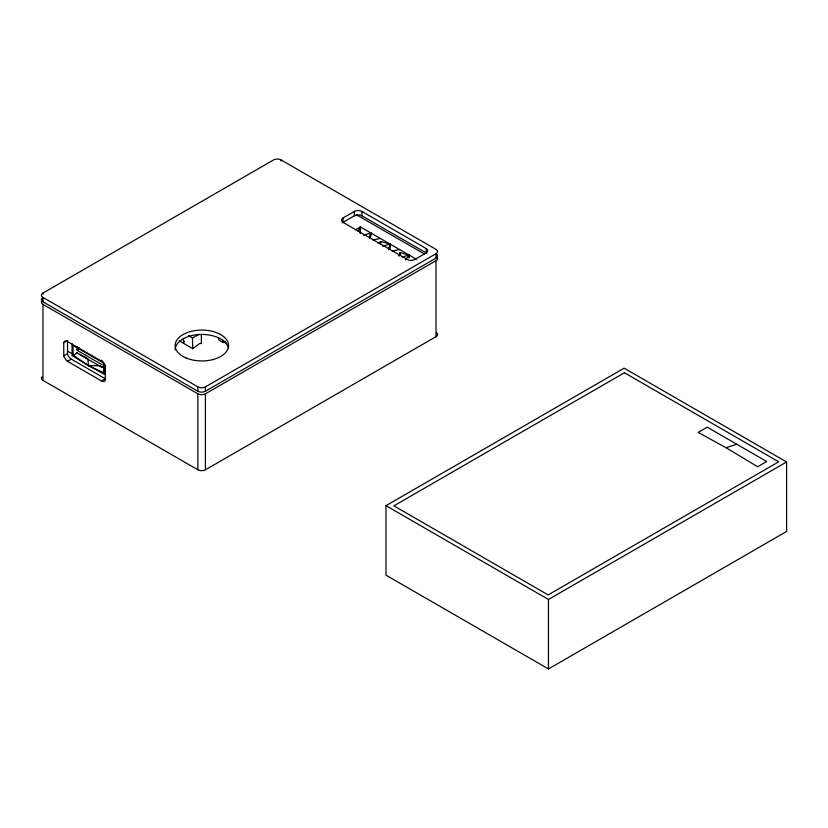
<?xml version="1.0" encoding="UTF-8"?>
<svg xmlns="http://www.w3.org/2000/svg" width="828" height="828" viewBox="0 0 828 828"><rect width="100%" height="100%" fill="white"/><g stroke="black" fill="none" stroke-linecap="round" stroke-linejoin="round"><path stroke-width="1.24" d="M218.364 337.576L218.996 340.153L223.218 342.585L225.268 341.405M223.218 340.37L223.218 342.585M370.654 236.777L370.758 232.916L363.637 235.287M389.812 249.156L389.957 244.001L380.818 241.507L377.837 243.194M409.094 257.663L409.167 255.086L400.027 252.592L399.013 255.945M380.714 244.043L380.818 241.507M399.914 255.127L400.027 252.592L399.189 255.79M63.725 342.668L64.563 341.084L66.457 341.084A6.986 4.026 60 0 1 67.503 341.56L101.523 361.205A6.986 4.026 60 0 1 102.558 361.929L105.239 366.038L105.301 379.855L104.452 381.439L102.558 381.439A6.986 4.026 60 0 1 101.523 380.963L67.503 361.318A6.986 4.026 60 0 1 66.457 360.594L63.787 356.485L63.725 342.668L67.513 340.484M370.447 236.591L370.758 232.916L369.63 238.63M389.543 248.897L389.957 244.001L382.805 246.33M408.949 257.529L409.167 255.086L402.139 256.98M389.584 246.537L389.957 244.001L388.829 249.714M370.385 235.452L370.758 232.916L370.064 236.487M408.784 257.622L409.167 255.086L405.399 259.971M389.025 248.773L389.957 244.001M184.572 341.26L183.443 343.278L192.738 348.691L199.807 343.382L201.39 343.61L201.328 334.222M357.862 231.084L360.408 226.934L416.453 259.299M42.963 301.806L42.963 297.438A5.341 3.084 0 0 1 42.963 293.071L273.55 159.949A5.341 3.084 0 0 1 281.106 159.949L436.004 249.383A5.341 3.084 0 0 1 436.004 253.741L436.004 258.108L205.427 391.23A5.341 3.084 0 0 1 197.871 391.23L42.963 301.806A5.341 3.084 0 0 1 41.835 298.39M63.725 355.843L67.513 353.659L67.513 341.685M67.503 361.318L71.291 359.135L105.311 378.779A6.986 4.026 60 0 0 105.642 378.955M342.409 222.784A5.341 3.084 0 0 1 343.04 222.359A5.341 3.084 0 0 1 343.04 217.992L354.374 211.44A5.341 3.084 0 0 1 361.939 211.44L426.192 248.545L426.192 252.902A5.341 3.084 0 0 1 426.813 253.337M343.04 217.992L343.04 222.359L354.374 215.808A5.341 3.084 0 0 1 361.939 215.808L426.192 252.902A5.341 3.084 0 0 0 426.192 248.545M355.367 229.842L360.408 226.934L360.408 233.33M101.523 380.963L105.311 378.779M426.192 252.902L414.849 259.454A5.341 3.084 0 0 1 407.293 259.454L343.04 222.359M42.963 297.438L197.871 386.873A5.341 3.084 0 0 0 205.427 386.873L436.004 253.741M42.642 300.212A5.341 3.084 0 0 0 42.963 304.373L197.871 393.807A5.341 3.084 0 0 0 205.427 393.807L436.004 260.685A5.341 3.084 0 0 0 436.905 257.001M41.835 376.957A5.341 3.084 0 0 0 42.963 380.362L197.871 469.797A5.341 3.084 0 0 0 205.427 469.797L436.004 336.675A5.341 3.084 0 0 0 436.905 332.991M385.993 505.67L624.136 368.181L786.6 461.983L786.6 531.462L548.457 668.952L385.993 575.16L385.993 505.67L548.457 599.472L786.6 461.983M79.55 348.06L76.352 349.851L102.32 364.848M188.453 335.547L192.469 337.979L199.103 334.274M101.689 360.139L105.177 365.148L104.411 374.328L88.368 365.541L73.164 355.274L77.428 352.914M71.984 343.496L72.181 355.585L74.375 354.56M726.042 447.72L757.641 466.754L766.707 461.517L707.215 427.165L698.139 432.402L726.042 447.72L736.775 444.232M372.91 240.099L380.362 238.454M392.11 251.184L399.562 249.538M103.945 367.746L99.35 365.728L88.368 365.541L72.181 355.585M99.35 365.728L103.541 367.88M356.454 214.762L424.764 254.206M76.342 352.552L102.32 367.549M67.358 351.02L72.947 354.249M79.726 354.239L87.965 359.155L88.327 365.521L103.531 372.693L103.686 363.016L72.916 345.473L73.164 355.274M179.345 340.763L183.443 343.278L183.443 338.486M84.177 356.423L87.965 359.155M225.972 342.968L226.603 343.868L225.733 343.196M78.029 350.13L77.325 346.849L77.459 349.312M67.513 353.659L68.351 356.226L70.245 358.41A6.986 4.026 60 0 0 71.291 359.135M192.469 337.979L192.738 348.691M548.457 599.472L548.457 668.952M436.004 260.685L436.004 336.675M361.939 211.44L361.939 215.808M354.374 211.44L354.374 215.808M281.106 159.949L281.106 161.036M205.427 386.873L205.427 391.23M205.427 393.807L205.427 469.797M197.871 386.873L197.871 391.23M197.871 393.807L197.871 469.797M42.963 293.071L42.963 294.168M42.963 304.373L42.963 380.362M436.905 254.434A5.341 3.084 0 0 1 436.004 258.108M175.132 349.882A26.724 15.432 0 0 1 200.479 334.471A26.724 15.432 0 0 1 228.445 348.288M360.408 226.934L360.356 233.237L360.408 226.934M624.447 372.735L393.88 505.856L548.157 594.918L778.713 461.807L624.447 372.735M186.176 358.017A26.724 15.432 0 0 0 228.445 347.118A26.724 15.432 0 0 0 190.957 331.428A26.724 15.432 0 0 0 186.176 358.017"/></g></svg>
